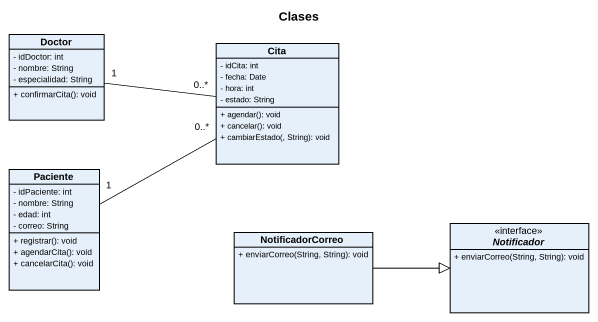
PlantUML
@startuml
title Clases
hide circle
hide empty members
skinparam classAttributeIconSize 0
class Doctor {
  - idDoctor: int
  - nombre: String
  - especialidad: String
  + confirmarCita(): void
}
class Cita {
  - idCita: int
  - fecha: Date
  - hora: int
  - estado: String
  + agendar(): void
  + cancelar(): void
  + cambiarEstado(, String): void
}
class Paciente {
  - idPaciente: int
  - nombre: String
  - edad: int
  - correo: String
  + registrar(): void
  + agendarCita(): void
  + cancelarCita(): void
}
class NotificadorCorreo {
  + enviarCorreo(String, String): void
}
interface Notificador {
  + enviarCorreo(String, String): void
}
Doctor "1" -right- "0..*" Cita
Paciente "1" -right- "0..*" Cita
NotificadorCorreo -right-|> Notificador
@enduml
